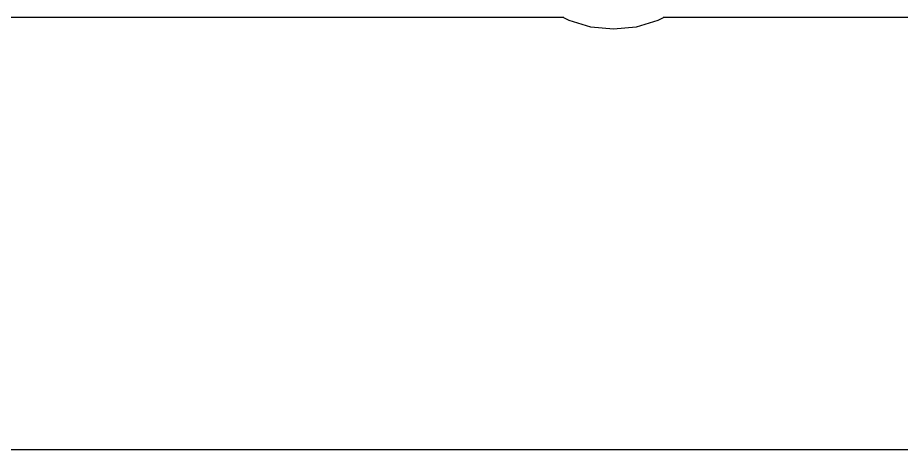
# Model space of a CAD drawing. Header units: metres. Extents: x 89 to 153, y -105 to 4.
# Drawn here: x 119.5 to 125.43, y -97.64 to -94.74 of the extents above; entities that cross this region are included whole.
import ezdxf

# ---------------------------------------------------------------- set-up
doc = ezdxf.new("R2010")
doc.units = ezdxf.units.M

msp = doc.modelspace()

# ---------------------------------------------------------------- linework, layer by layer
for points in [[(123.8332, -94.7395), (123.8332, -94.7395), (123.8332, -94.7395), (123.8332, -94.7395), (123.8332, -94.7395), (123.8332, -94.7395), (123.8332, -94.7395), (123.8332, -94.7395), (123.8332, -94.7395), (123.8332, -94.7395), (123.8332, -94.7395), (123.8332, -94.7395), (123.8332, -94.7395), (123.8331, -94.7395), (123.8331, -94.7395), (123.8331, -94.7395), (123.8331, -94.7395), (123.8331, -94.7396), (123.8331, -94.7396), (123.8331, -94.7396), (123.8331, -94.7396), (123.8331, -94.7396), (123.8331, -94.7396), (123.8331, -94.7396), (123.8331, -94.7396), (123.833, -94.7396), (123.833, -94.7396), (123.833, -94.7396), (123.833, -94.7396), (123.833, -94.7396), (123.833, -94.7396), (123.7984, -94.7581), (123.6521, -94.8025), (123.5, -94.8175), (123.3479, -94.8025), (123.2016, -94.7581), (123.167, -94.7396), (123.167, -94.7396), (123.167, -94.7396), (123.167, -94.7396), (123.167, -94.7396), (123.167, -94.7396), (123.1669, -94.7396), (123.1669, -94.7396), (123.1669, -94.7396), (123.1669, -94.7396), (123.1669, -94.7396), (123.1669, -94.7396), (123.1669, -94.7396), (123.1669, -94.7396), (123.1669, -94.7395), (123.1669, -94.7395), (123.1669, -94.7395), (123.1669, -94.7395), (123.1668, -94.7395), (123.1668, -94.7395), (123.1668, -94.7395), (123.1668, -94.7395), (123.1668, -94.7395), (123.1668, -94.7395), (123.1668, -94.7395), (123.1668, -94.7395), (123.1668, -94.7395), (123.1668, -94.7395), (123.1668, -94.7395), (123.1668, -94.7395), (123.1668, -94.7395), (123.1667, -94.7395), (118.9853, -94.7395)], [(131.145, -94.7395), (123.8333, -94.7395), (123.8332, -94.7395)], [(95.465, -97.6405), (131.145, -97.6405)]]:
    msp.add_lwpolyline(points)

doc.saveas('drawing.dxf')
